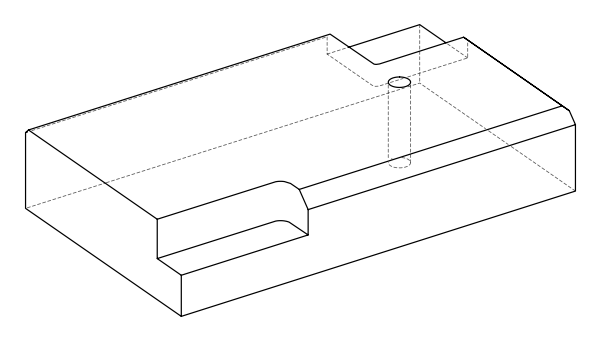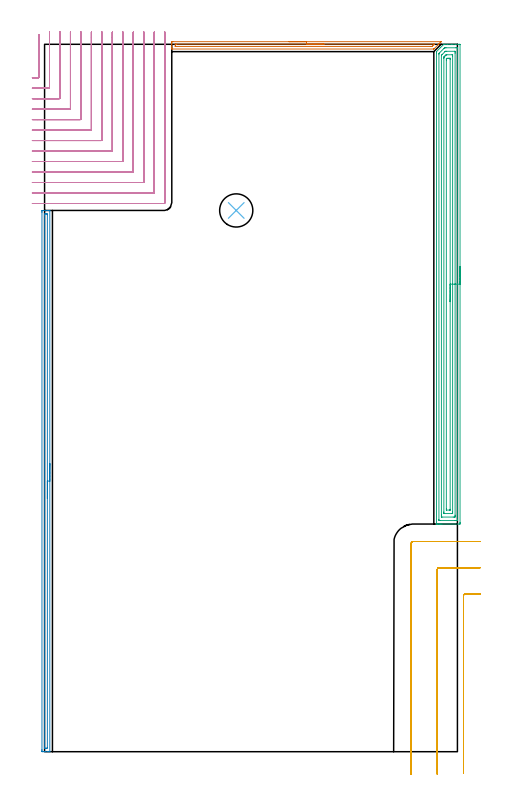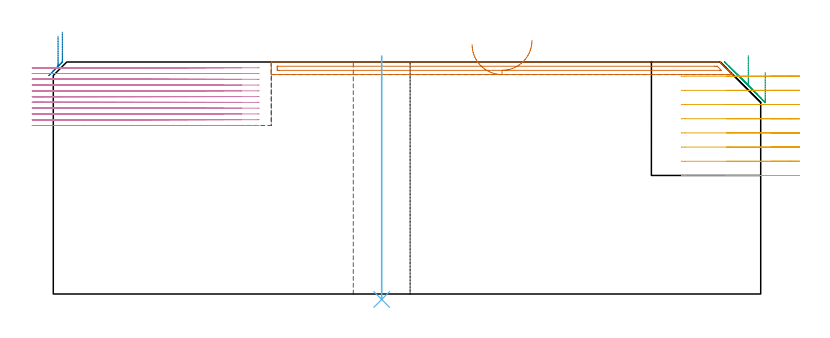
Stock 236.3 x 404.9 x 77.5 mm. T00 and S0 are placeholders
(PLAN: 6 operations, 3 tool changes, 59.3 min)
(1 AREA_MILL | FG_CHAMFER_SURFACE | UGT0205_001 | 2.6 min | 1412 mm3)
(2 AREA_MILL_1 | FG_CHAMFER_SURFACE_1 | UGT0205_001 | 5.13 min | 3167 mm3)
(3 AREA_MILL_2 | FG_CHAMFER_SURFACE_2 | UGT0205_001 | 11.23 min | 25603 mm3)
(4 MILL_CORNER_NOTCH_RECTANGULAR | CORNER_NOTCH_RECTANGULAR | NXT0201_009 | Follow Part, ap 2, ae 75% | 32.46 min | 146645 mm3)
(5 MILL_CORNER_NOTCH_RECTANGULAR_1 | CORNER_NOTCH_RECTANGULAR_1 | UGT0201_094 | Follow Part, ap 5, ae 75% | 7.54 min | 178629 mm3)
(6 INDEXABLE_INSERT_DRILL_THROUGH_HOLE_FROM_SOLID | STEP1HOLE | NXT0302_009 | 0.33 min | 21943 mm3)
(TOOL UGT0205_001 | Chamfer Mill 20 x 3 x 45 deg. | D20 FL50 Z2)
(TOOL NXT0201_009 | ENDMILL 8mm [2P460-0800-NA 1630] | D8 FL26 Z6)
(TOOL UGT0201_094 | End mill 20 mm | D20 FL38 Z4)
(TOOL NXT0302_009 | Index. Insert Drill 19mm [880-D1900L25-05] | D19 PA176 FL95 Z2)
(OP 1 AREA_MILL)
G17 G21 G94 G90
T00 M6
G54
G17 G0 G90 X139.9 Y406.4 S1061 M3
G43 Z87.5 H0
Z83.3
G94 G1 X139.938 Z82.428 F250.
X140.052 Z81.564
X140.241 Z80.712
X140.503 Z79.88
X140.837 Z79.074
X141.24 Z78.3
X141.708 Z77.564
X142.239 Z76.872
X142.829 Z76.229
X143.472 Z75.64
X144.164 Z75.108
X144.9 Z74.64
X145.674 Z74.237
X146.48 Z73.903
X147.312 Z73.641
X148.163 Z73.452
X149.028 Z73.338
X149.9 Z73.3
X226.964 Y406.399 Z73.299
X226.983 Y406.394 Z73.304
X226.964 Y406.368 Z73.33
X226.762 Y406.162 Z73.537
X226.703 Y406.103 Z73.597
X226.214 Y405.611 Z74.084
X226.064 Y405.463 Z74.234
X225.921 Y405.319 Z74.378
X225.776 Y405.174 Z74.521
X225.637 Y405.036 Z74.662
X225.473 Y404.872 Z74.826
X225.339 Y404.737 Z74.959
X225.209 Y404.608 Z75.09
X222.804 Y402.204 Z77.495
X222.798 Y402.202 Z77.497
X222.791 Y402.2 Z77.5
X72.985
X72.81 Y402.202 Z77.489
X72.803 Y402.343 Z77.35
X72.8 Y402.491 Z77.209
Y402.702 Z76.997
Y403.426 Z76.269
Y404.662 Z75.035
Y405.174 Z74.52
Y405.792 Z73.903
X72.804 Y406.049 Z73.647
X72.81 Y406.392 Z73.304
X73.076 Y406.396 Z73.301
X73.432 Y406.4 Z73.3
X149.9
Y404.986 Z74.714
X222.606 Y404.985 Z74.715
X222.79
X222.987 Y404.982 Z74.718
X223.114 Y404.979 Z74.721
X223.055 Y404.915 Z74.785
X222.898 Y404.751 Z74.949
X222.79 Y404.64 Z75.06
X222.176 Y404.026 Z75.674
X221.896 Y403.749 Z75.951
X221.78 Y403.642 Z76.058
X221.747 Y403.621 Z76.079
X221.698 Y403.619 Z76.081
X221.002 Y403.615 Z76.085
X220.809 Y403.614 Z76.086
X75.028 Y403.615 Z76.085
X74.862 Y403.617 Z76.083
X74.822 Y403.619 Z76.081
X74.81 Y403.621 Z76.079
X74.807 Y403.633 Z76.067
X74.803 Y403.668 Z76.032
X74.8 Y403.837 Z75.863
Y404.3 Z75.4
X74.801 Y404.711 Z74.989
X74.804 Y404.849 Z74.851
X74.81 Y404.957 Z74.743
X74.813 Y404.98 Z74.72
X74.828 Y404.981 Z74.719
X74.87 Y404.983 Z74.717
X75.221 Y404.985 Z74.715
X75.414 Y404.986 Z74.714
X149.9
X150.772 Z74.752
X151.636 Z74.866
X152.488 Z75.055
X153.32 Z75.317
X154.126 Z75.651
X154.9 Z76.054
X155.636 Z76.523
X156.328 Z77.054
X156.971 Z77.643
X157.56 Z78.286
X158.091 Z78.979
X158.56 Z79.714
X158.963 Z80.488
X159.297 Z81.294
X159.559 Z82.126
X159.748 Z82.978
X159.862 Z83.843
X159.9 Z84.714
G0 Z87.5
M5
M2
(OP 2 AREA_MILL_1)
G17 G21 G94 G90
T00 M6
G54
G17 G0 G90 X3. Y164.9 S1061 M3
G43 Z87.5 H0
G94 G1 Y164.862 Z86.628 F250.
Y164.748 Z85.764
Y164.559 Z84.912
Y164.297 Z84.08
Y163.963 Z83.274
Y163.56 Z82.5
Y163.091 Z81.764
Y162.56 Z81.072
Y161.971 Z80.429
Y161.328 Z79.84
Y160.636 Z79.308
Y159.9 Z78.84
Y159.126 Z78.437
Y158.32 Z78.103
Y157.488 Z77.841
Y156.636 Z77.652
Y155.772 Z77.538
Y154.9 Z77.5
Y0.184
X2.997 Y0.009 Z77.488
X2.984 Y0.007 Z77.475
X2.602 Y0. Z77.102
X2.362 Z76.862
X1.634 Z76.129
X0.386 Z74.883
X-0.134 Z74.361
X-0.758 Z73.738
X-1.017 Y0.001 Z73.478
X-1.256 Y0.004 Z73.24
X-1.491 Y0.009 Z73.005
X-1.495 Y0.148 Z73.003
X-1.499 Y0.631 Z73.001
X-1.5 Y1.12 Z73.
Y308.763
X-1.499 Y309.169 Z73.001
X-1.495 Y309.651 Z73.003
X-1.491 Y309.791 Z73.005
X-1.017 Y309.8 Z73.478
X1.634 Z76.129
X2.362 Z76.862
X2.602 Z77.102
X2.984 Y309.793 Z77.475
X2.997 Y309.791 Z77.488
X3. Y309.616 Z77.5
Y154.9
X1.586 Z76.086
X1.585 Y2.469 Z76.085
X1.584 Y2.42 Z76.084
X1.573 Y2.01 Z76.073
X1.162 Y2.003 Z75.662
X0.75 Y2.002 Z75.25
X0.278 Y2.003 Z74.778
X0.033 Y2.01 Z74.533
X-0.079 Y2.026 Z74.421
X-0.085 Y2.371 Z74.415
Y2.42
Y307.331
X-0.084 Y307.38 Z74.416
X-0.073 Y307.79 Z74.427
X0.338 Y307.797 Z74.838
X0.75 Y307.798 Z75.25
X1.222 Y307.797 Z75.722
X1.467 Y307.79 Z75.967
X1.579 Y307.774 Z76.079
X1.585 Y307.429 Z76.085
Y307.38
X1.586 Y154.9 Z76.086
Y154.028 Z76.124
Y153.163 Z76.238
Y152.312 Z76.427
Y151.48 Z76.689
Y150.674 Z77.023
Y149.9 Z77.426
Y149.164 Z77.894
Y148.472 Z78.425
Y147.829 Z79.015
Y147.24 Z79.658
Y146.708 Z80.35
Y146.24 Z81.086
Y145.837 Z81.86
Y145.503 Z82.666
Y145.241 Z83.498
Y145.052 Z84.349
Y144.938 Z85.214
Y144.9 Z86.086
G0 Z87.5
M5
M2
(OP 3 AREA_MILL_2)
G17 G21 G94 G90
T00 M6
G54
G17 G0 G90 X237.8 Y277.6 S1061 M3
G43 Z87.5 H0
Z74.
G94 G1 Y277.562 Z73.128 F250.
Y277.448 Z72.263
Y277.259 Z71.412
Y276.997 Z70.58
Y276.663 Z69.774
Y276.26 Z69.
Y275.792 Z68.264
Y275.26 Z67.572
Y274.671 Z66.929
Y274.028 Z66.34
Y273.336 Z65.808
Y272.6 Z65.34
Y271.826 Z64.937
Y271.02 Z64.603
Y270.188 Z64.341
Y269.337 Z64.152
Y268.472 Z64.038
Y267.6 Z64.
Y131.271
X237.799 Y130.918 Z64.001
X237.794 Y130.384 Z64.004
X237.792 Y130.308 Z64.006
X237.263 Y130.3 Z64.534
X227.5 Z74.295
X226.953 Z74.844
X226.612 Z75.184
X226.065 Z75.731
X225.725 Z76.07
X225.044 Z76.756
X224.712 Z77.088
X224.336 Z77.455
X224.303 Y130.309 Z77.488
X224.3 Y130.471 Z77.5
Y399.815
X224.307 Y400.7 Z77.493
X224.309 Y400.709 Z77.491
X226.582 Y402.983 Z75.215
X228.328 Y404.729 Z73.47
X228.387 Y404.788 Z73.41
X228.494 Y404.893 Z73.303
X228.509 Y404.897 Z73.288
X228.778 Y404.9 Z73.018
X229.067 Z72.732
X230.503 Z71.294
X233.148 Z68.648
X235.214 Z66.583
X237.263 Z64.534
X237.539 Y404.897 Z64.258
X237.792 Y404.89 Z64.006
X237.799 Y404.636 Z63.999
X237.8 Y267.6 Z64.
X236.386 Z65.414
Y132.695
X236.375 Y132.31 Z65.425
X235.888 Y132.302 Z65.912
X235.488 Y132.3 Z66.312
X235.002 Z66.798
X226.612 Z75.188
X226.125 Y132.302 Z75.675
X225.725 Y132.31 Z76.075
X225.715 Y132.705 Z76.085
X225.714 Y132.715 Z76.086
Y398.932
X225.725 Y399.663 Z76.075
X225.797 Y399.743 Z76.003
X225.865 Y399.815 Z75.935
X228.546 Y402.495 Z73.254
X228.917 Y402.855 Z72.883
X228.975 Y402.89 Z72.825
X229.074 Y402.895 Z72.726
X229.275 Y402.898 Z72.525
X229.761 Y402.9 Z72.039
X235.488 Z66.312
X235.975 Y402.898 Z65.825
X236.375 Y402.89 Z65.425
X236.386 Y402.495 Z65.414
Y402.485
Y267.6
X234.972 Z66.828
X234.971 Y135.385 Z66.829
X234.97 Y135.012 Z66.83
X234.967 Y134.491 Z66.833
X234.965 Y134.314 Z66.835
X234.786 Y134.304 Z67.014
X234.6 Y134.302 Z67.2
X233.903 Y134.3 Z67.897
X227.5 Y134.301 Z74.3
X227.31 Y134.303 Z74.49
X227.183 Y134.307 Z74.617
X227.141 Y134.31 Z74.659
X227.135 Y134.325 Z74.665
X227.133 Y134.367 Z74.667
X227.13 Y134.491 Z74.67
X227.129 Y134.865 Z74.671
X227.128 Y135.385 Z74.672
X227.129 Y398.402 Z74.671
X227.13 Y398.532 Z74.67
X227.133 Y398.596 Z74.667
X227.135 Y398.624 Z74.665
X227.461 Y398.961 Z74.339
X229.208 Y400.709 Z72.592
X229.242 Y400.742 Z72.558
X229.275 Y400.774 Z72.525
X229.37 Y400.858 Z72.43
X229.408 Y400.89 Z72.392
X229.45 Y400.892 Z72.35
X229.624 Y400.896 Z72.176
X229.973 Y400.9 Z71.827
X230.162 Z71.638
X234.6 Y400.899 Z67.2
X234.79 Y400.897 Z67.01
X234.917 Y400.893 Z66.883
X234.959 Y400.89 Z66.841
X234.965 Y400.875 Z66.835
X234.967 Y400.833 Z66.833
X234.97 Y400.709 Z66.83
X234.971 Y400.335 Z66.829
X234.972 Y399.815 Z66.828
Y267.6
X233.557 Z68.243
Y137.171
X233.554 Y136.438 Z68.246
X233.551 Y136.331 Z68.249
X233.549 Y136.31 Z68.251
X233.528 Y136.307 Z68.272
X233.474 Y136.304 Z68.326
X233.258 Y136.301 Z68.542
X228.835 Z72.965
X228.626 Y136.303 Z73.174
X228.574 Y136.307 Z73.226
X228.553 Y136.31 Z73.247
X228.55 Y136.323 Z73.25
X228.548 Y136.394 Z73.252
X228.543 Y137.015 Z73.257
Y137.171
Y396.979
X228.544 Y397.135 Z73.256
X228.549 Y397.503 Z73.251
X228.551 Y397.59 Z73.249
X228.599 Y397.643 Z73.201
X228.683 Y397.731 Z73.117
X228.977 Y398.029 Z72.823
X229.127 Y398.178 Z72.673
X229.275 Y398.326 Z72.525
X229.573 Y398.621 Z72.227
X229.772 Y398.815 Z72.028
X229.843 Y398.882 Z71.957
X229.946 Y398.89 Z71.854
X230.162 Y398.899 Z71.638
X230.185 Y398.9 Z71.615
X233.265 Y398.899 Z68.535
X233.474 Y398.897 Z68.326
X233.526 Y398.893 Z68.274
X233.547 Y398.89 Z68.253
X233.551 Y398.877 Z68.249
X233.553 Y398.806 Z68.247
X233.557 Y398.185 Z68.243
Y398.029
Y267.6
X232.143 Z69.657
Y138.752
X232.141 Y138.544 Z69.659
X232.138 Y138.407 Z69.662
X232.135 Y138.31 Z69.665
X232.101 Y138.308 Z69.699
X231.938 Y138.303 Z69.862
X231.703 Y138.301 Z70.097
X230.069 Z71.731
X230.012 Y138.303 Z71.788
X229.98 Y138.306 Z71.82
X229.968 Y138.309 Z71.832
X229.964 Y138.339 Z71.836
X229.959 Y138.751 Z71.841
X229.957 Y138.958 Z71.843
Y395.555
X229.958 Y396.242 Z71.842
X229.96 Y396.446 Z71.84
X229.964 Y396.516 Z71.836
X229.969 Y396.559 Z71.831
X229.993 Y396.585 Z71.807
X230.162 Y396.757 Z71.638
X230.288 Y396.878 Z71.512
X230.405 Y396.891 Z71.395
X231.05 Y396.898 Z70.75
X231.284 Y396.9 Z70.516
X231.938 Z69.862
X232.031 Y396.899 Z69.769
X232.088 Y396.897 Z69.712
X232.12 Y396.894 Z69.68
X232.132 Y396.891 Z69.668
X232.136 Y396.861 Z69.664
X232.141 Y396.449 Z69.659
X232.143 Y396.242 Z69.657
Y267.6
Y266.728 Z69.695
Y265.864 Z69.809
Y265.012 Z69.998
Y264.18 Z70.26
Y263.374 Z70.594
Y262.6 Z70.997
Y261.864 Z71.465
Y261.172 Z71.996
Y260.529 Z72.586
Y259.94 Z73.229
Y259.409 Z73.921
Y258.94 Z74.657
Y258.537 Z75.431
Y258.203 Z76.237
Y257.941 Z77.069
Y257.752 Z77.92
Y257.638 Z78.785
Y257.6 Z79.657
G0 Z87.5
M5
M2
(OP 4 MILL_CORNER_NOTCH_RECTANGULAR)
G17 G21 G94 G90
T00 M6
G54
G17 G0 G90 X-7. Y385.8 S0 M3
G43 Z87.5 H1
Z75.573
G94 G1 X-4. F250.
X-3.595 F500.
G3 X-3.2 Y386.195 R0.4
G1 Y407.3
Y410.3 F250.
G0 Z87.5
X-7. Y379.8
Z75.573
G1 X-4.
X2.405 F500.
G3 X2.8 Y380.195 R0.4
G1 Y408.9
Y411.9 F250.
G0 Z87.5
X-7. Y373.8
Z75.573
G1 X-4.
X8.405 F500.
G3 X8.8 Y374.195 R0.4
G1 Y408.9
Y411.9 F250.
G0 Z87.5
X-7. Y367.8
Z75.573
G1 X-4.
X14.404 F500.
G3 X14.8 Y368.196 R0.4
G1 Y408.9
Y411.9 F250.
G0 Z87.5
X-7. Y361.8
Z75.573
G1 X-4.
X20.404 F500.
G3 X20.8 Y362.196 R0.4
G1 Y408.9
Y411.9 F250.
G0 Z87.5
X-7. Y355.8
Z75.573
G1 X-4.
X26.404 F500.
G3 X26.8 Y356.196 R0.4
G1 Y408.9
Y411.9 F250.
G0 Z87.5
X-7. Y349.8
Z75.573
G1 X-4.
X32.404 F500.
G3 X32.8 Y350.196 R0.4
G1 Y408.9
Y411.9 F250.
G0 Z87.5
X-7. Y343.8
Z75.573
G1 X-4.
X38.404 F500.
G3 X38.8 Y344.196 R0.4
G1 Y408.9
Y411.9 F250.
G0 Z87.5
X-7. Y337.8
Z75.573
G1 X-4.
X44.403 F500.
G3 X44.8 Y338.197 R0.4
G1 Y408.9
Y411.9 F250.
G0 Z87.5
X-7. Y331.8
Z75.573
G1 X-4.
X50.403 F500.
G3 X50.8 Y332.197 R0.4
G1 Y408.9
Y411.9 F250.
G0 Z87.5
X-7. Y325.8
Z75.573
G1 X-4.
X56.403 F500.
G3 X56.8 Y326.197 R0.4
G1 Y408.9
Y411.9 F250.
G0 Z87.5
X-7. Y319.8
Z75.573
G1 X-4.
X62.403 F500.
G3 X62.8 Y320.197 R0.4
G1 Y408.9
Y411.9 F250.
G0 Z87.5
X-7. Y313.8
Z75.573
G1 X-4.
X68.403 F500.
G3 X68.8 Y314.197 R0.4
G1 Y408.9
Y411.9 F250.
G0 Z87.5
X-7. Y385.8
Z73.645
G1 X-4.
X-3.595 F500.
G3 X-3.2 Y386.195 R0.4
G1 Y407.3
Y410.3 F250.
G0 Z87.5
X-7. Y379.8
Z73.645
G1 X-4.
X2.405 F500.
G3 X2.8 Y380.195 R0.4
G1 Y408.9
Y411.9 F250.
G0 Z87.5
X-7. Y373.8
Z73.645
G1 X-4.
X8.405 F500.
G3 X8.8 Y374.195 R0.4
G1 Y408.9
Y411.9 F250.
G0 Z87.5
X-7. Y367.8
Z73.645
G1 X-4.
X14.404 F500.
G3 X14.8 Y368.196 R0.4
G1 Y408.9
Y411.9 F250.
G0 Z87.5
X-7. Y361.8
Z73.645
G1 X-4.
X20.404 F500.
G3 X20.8 Y362.196 R0.4
G1 Y408.9
Y411.9 F250.
G0 Z87.5
X-7. Y355.8
Z73.645
G1 X-4.
X26.404 F500.
G3 X26.8 Y356.196 R0.4
G1 Y408.9
Y411.9 F250.
G0 Z87.5
X-7. Y349.8
Z73.645
G1 X-4.
X32.404 F500.
G3 X32.8 Y350.196 R0.4
G1 Y408.9
Y411.9 F250.
G0 Z87.5
X-7. Y343.8
Z73.645
G1 X-4.
X38.404 F500.
G3 X38.8 Y344.196 R0.4
G1 Y408.9
Y411.9 F250.
G0 Z87.5
X-7. Y337.8
Z73.645
G1 X-4.
X44.403 F500.
G3 X44.8 Y338.197 R0.4
G1 Y408.9
Y411.9 F250.
G0 Z87.5
X-7. Y331.8
Z73.645
G1 X-4.
X50.403 F500.
G3 X50.8 Y332.197 R0.4
G1 Y408.9
Y411.9 F250.
G0 Z87.5
X-7. Y325.8
Z73.645
G1 X-4.
X56.403 F500.
G3 X56.8 Y326.197 R0.4
G1 Y408.9
Y411.9 F250.
G0 Z87.5
X-7. Y319.8
Z73.645
G1 X-4.
X62.403 F500.
G3 X62.8 Y320.197 R0.4
G1 Y408.9
Y411.9 F250.
G0 Z87.5
X-7. Y313.8
Z73.645
G1 X-4.
X68.403 F500.
G3 X68.8 Y314.197 R0.4
G1 Y408.9
Y411.9 F250.
G0 Z87.5
X-7. Y385.8
Z71.718
G1 X-4.
X-3.595 F500.
G3 X-3.2 Y386.195 R0.4
G1 Y407.3
Y410.3 F250.
G0 Z87.5
X-7. Y379.8
Z71.718
G1 X-4.
X2.405 F500.
G3 X2.8 Y380.195 R0.4
G1 Y408.9
Y411.9 F250.
G0 Z87.5
X-7. Y373.8
Z71.718
G1 X-4.
X8.405 F500.
G3 X8.8 Y374.195 R0.4
G1 Y408.9
Y411.9 F250.
G0 Z87.5
X-7. Y367.8
Z71.718
G1 X-4.
X14.404 F500.
G3 X14.8 Y368.196 R0.4
G1 Y408.9
Y411.9 F250.
G0 Z87.5
X-7. Y361.8
Z71.718
G1 X-4.
X20.404 F500.
G3 X20.8 Y362.196 R0.4
G1 Y408.9
Y411.9 F250.
G0 Z87.5
X-7. Y355.8
Z71.718
G1 X-4.
X26.404 F500.
G3 X26.8 Y356.196 R0.4
G1 Y408.9
Y411.9 F250.
G0 Z87.5
X-7. Y349.8
Z71.718
G1 X-4.
X32.404 F500.
G3 X32.8 Y350.196 R0.4
G1 Y408.9
Y411.9 F250.
G0 Z87.5
X-7. Y343.8
Z71.718
G1 X-4.
X38.404 F500.
G3 X38.8 Y344.196 R0.4
G1 Y408.9
Y411.9 F250.
G0 Z87.5
X-7. Y337.8
Z71.718
G1 X-4.
X44.403 F500.
G3 X44.8 Y338.197 R0.4
G1 Y408.9
Y411.9 F250.
G0 Z87.5
X-7. Y331.8
Z71.718
G1 X-4.
X50.403 F500.
G3 X50.8 Y332.197 R0.4
G1 Y408.9
Y411.9 F250.
G0 Z87.5
X-7. Y325.8
Z71.718
G1 X-4.
X56.403 F500.
G3 X56.8 Y326.197 R0.4
G1 Y408.9
Y411.9 F250.
G0 Z87.5
X-7. Y319.8
Z71.718
G1 X-4.
X62.403 F500.
G3 X62.8 Y320.197 R0.4
G1 Y408.9
Y411.9 F250.
G0 Z87.5
X-7. Y313.8
Z71.718
G1 X-4.
X68.403 F500.
G3 X68.8 Y314.197 R0.4
G1 Y408.9
Y411.9 F250.
G0 Z87.5
X-7. Y385.8
Z69.791
G1 X-4.
X-3.595 F500.
G3 X-3.2 Y386.195 R0.4
G1 Y407.3
Y410.3 F250.
G0 Z87.5
X-7. Y379.8
Z69.791
G1 X-4.
X2.405 F500.
G3 X2.8 Y380.195 R0.4
G1 Y408.9
Y411.9 F250.
G0 Z87.5
X-7. Y373.8
Z69.791
G1 X-4.
X8.405 F500.
G3 X8.8 Y374.195 R0.4
G1 Y408.9
Y411.9 F250.
G0 Z87.5
X-7. Y367.8
Z69.791
G1 X-4.
X14.404 F500.
G3 X14.8 Y368.196 R0.4
G1 Y408.9
Y411.9 F250.
G0 Z87.5
X-7. Y361.8
Z69.791
G1 X-4.
X20.404 F500.
G3 X20.8 Y362.196 R0.4
G1 Y408.9
Y411.9 F250.
G0 Z87.5
X-7. Y355.8
Z69.791
G1 X-4.
X26.404 F500.
G3 X26.8 Y356.196 R0.4
G1 Y408.9
Y411.9 F250.
G0 Z87.5
X-7. Y349.8
Z69.791
G1 X-4.
X32.404 F500.
G3 X32.8 Y350.196 R0.4
G1 Y408.9
Y411.9 F250.
G0 Z87.5
X-7. Y343.8
Z69.791
G1 X-4.
X38.404 F500.
G3 X38.8 Y344.196 R0.4
G1 Y408.9
Y411.9 F250.
G0 Z87.5
X-7. Y337.8
Z69.791
G1 X-4.
X44.403 F500.
G3 X44.8 Y338.197 R0.4
G1 Y408.9
Y411.9 F250.
G0 Z87.5
X-7. Y331.8
Z69.791
G1 X-4.
X50.403 F500.
G3 X50.8 Y332.197 R0.4
G1 Y408.9
Y411.9 F250.
G0 Z87.5
X-7. Y325.8
Z69.791
G1 X-4.
X56.403 F500.
G3 X56.8 Y326.197 R0.4
G1 Y408.9
Y411.9 F250.
G0 Z87.5
X-7. Y319.8
Z69.791
G1 X-4.
X62.403 F500.
G3 X62.8 Y320.197 R0.4
G1 Y408.9
Y411.9 F250.
G0 Z87.5
X-7. Y313.8
Z69.791
G1 X-4.
X68.403 F500.
G3 X68.8 Y314.197 R0.4
G1 Y408.9
Y411.9 F250.
G0 Z87.5
X-7. Y385.8
Z67.864
G1 X-4.
X-3.595 F500.
G3 X-3.2 Y386.195 R0.4
G1 Y407.3
Y410.3 F250.
G0 Z87.5
X-7. Y379.8
Z67.864
G1 X-4.
X2.405 F500.
G3 X2.8 Y380.195 R0.4
G1 Y408.9
Y411.9 F250.
G0 Z87.5
X-7. Y373.8
Z67.864
G1 X-4.
X8.405 F500.
G3 X8.8 Y374.195 R0.4
G1 Y408.9
Y411.9 F250.
G0 Z87.5
X-7. Y367.8
Z67.864
G1 X-4.
X14.404 F500.
G3 X14.8 Y368.196 R0.4
G1 Y408.9
Y411.9 F250.
G0 Z87.5
X-7. Y361.8
Z67.864
G1 X-4.
X20.404 F500.
G3 X20.8 Y362.196 R0.4
G1 Y408.9
Y411.9 F250.
G0 Z87.5
X-7. Y355.8
Z67.864
G1 X-4.
X26.404 F500.
G3 X26.8 Y356.196 R0.4
G1 Y408.9
Y411.9 F250.
G0 Z87.5
X-7. Y349.8
Z67.864
G1 X-4.
X32.404 F500.
G3 X32.8 Y350.196 R0.4
G1 Y408.9
Y411.9 F250.
G0 Z87.5
X-7. Y343.8
Z67.864
G1 X-4.
X38.404 F500.
G3 X38.8 Y344.196 R0.4
G1 Y408.9
Y411.9 F250.
G0 Z87.5
X-7. Y337.8
Z67.864
G1 X-4.
X44.403 F500.
G3 X44.8 Y338.197 R0.4
G1 Y408.9
Y411.9 F250.
G0 Z87.5
X-7. Y331.8
Z67.864
G1 X-4.
X50.403 F500.
G3 X50.8 Y332.197 R0.4
G1 Y408.9
Y411.9 F250.
G0 Z87.5
X-7. Y325.8
Z67.864
G1 X-4.
X56.403 F500.
G3 X56.8 Y326.197 R0.4
G1 Y408.9
Y411.9 F250.
G0 Z87.5
X-7. Y319.8
Z67.864
G1 X-4.
X62.403 F500.
G3 X62.8 Y320.197 R0.4
G1 Y408.9
Y411.9 F250.
G0 Z87.5
X-7. Y313.8
Z67.864
G1 X-4.
X68.403 F500.
G3 X68.8 Y314.197 R0.4
G1 Y408.9
Y411.9 F250.
G0 Z87.5
X-7. Y385.8
Z65.936
G1 X-4.
X-3.595 F500.
G3 X-3.2 Y386.195 R0.4
G1 Y407.3
Y410.3 F250.
G0 Z87.5
X-7. Y379.8
Z65.936
G1 X-4.
X2.405 F500.
G3 X2.8 Y380.195 R0.4
G1 Y408.9
Y411.9 F250.
G0 Z87.5
X-7. Y373.8
Z65.936
G1 X-4.
X8.405 F500.
G3 X8.8 Y374.195 R0.4
G1 Y408.9
Y411.9 F250.
G0 Z87.5
X-7. Y367.8
Z65.936
G1 X-4.
X14.404 F500.
G3 X14.8 Y368.196 R0.4
G1 Y408.9
Y411.9 F250.
G0 Z87.5
X-7. Y361.8
Z65.936
G1 X-4.
X20.404 F500.
G3 X20.8 Y362.196 R0.4
G1 Y408.9
Y411.9 F250.
G0 Z87.5
X-7. Y355.8
Z65.936
G1 X-4.
X26.404 F500.
G3 X26.8 Y356.196 R0.4
G1 Y408.9
Y411.9 F250.
G0 Z87.5
X-7. Y349.8
Z65.936
G1 X-4.
X32.404 F500.
G3 X32.8 Y350.196 R0.4
G1 Y408.9
Y411.9 F250.
G0 Z87.5
X-7. Y343.8
Z65.936
G1 X-4.
X38.404 F500.
G3 X38.8 Y344.196 R0.4
G1 Y408.9
Y411.9 F250.
G0 Z87.5
X-7. Y337.8
Z65.936
G1 X-4.
X44.403 F500.
G3 X44.8 Y338.197 R0.4
G1 Y408.9
Y411.9 F250.
G0 Z87.5
X-7. Y331.8
Z65.936
G1 X-4.
X50.403 F500.
G3 X50.8 Y332.197 R0.4
G1 Y408.9
Y411.9 F250.
G0 Z87.5
X-7. Y325.8
Z65.936
G1 X-4.
X56.403 F500.
G3 X56.8 Y326.197 R0.4
G1 Y408.9
Y411.9 F250.
G0 Z87.5
X-7. Y319.8
Z65.936
G1 X-4.
X62.403 F500.
G3 X62.8 Y320.197 R0.4
G1 Y408.9
Y411.9 F250.
G0 Z87.5
X-7. Y313.8
Z65.936
G1 X-4.
X68.403 F500.
G3 X68.8 Y314.197 R0.4
G1 Y408.9
Y411.9 F250.
G0 Z87.5
X-7. Y385.8
Z64.009
G1 X-4.
X-3.595 F500.
G3 X-3.2 Y386.195 R0.4
G1 Y407.3
Y410.3 F250.
G0 Z87.5
X-7. Y379.8
Z64.009
G1 X-4.
X2.405 F500.
G3 X2.8 Y380.195 R0.4
G1 Y408.9
Y411.9 F250.
G0 Z87.5
X-7. Y373.8
Z64.009
G1 X-4.
X8.405 F500.
G3 X8.8 Y374.195 R0.4
G1 Y408.9
Y411.9 F250.
G0 Z87.5
X-7. Y367.8
Z64.009
G1 X-4.
X14.404 F500.
G3 X14.8 Y368.196 R0.4
G1 Y408.9
Y411.9 F250.
G0 Z87.5
X-7. Y361.8
Z64.009
G1 X-4.
X20.404 F500.
G3 X20.8 Y362.196 R0.4
G1 Y408.9
Y411.9 F250.
G0 Z87.5
X-7. Y355.8
Z64.009
G1 X-4.
X26.404 F500.
G3 X26.8 Y356.196 R0.4
G1 Y408.9
Y411.9 F250.
G0 Z87.5
X-7. Y349.8
Z64.009
G1 X-4.
X32.404 F500.
G3 X32.8 Y350.196 R0.4
G1 Y408.9
Y411.9 F250.
G0 Z87.5
X-7. Y343.8
Z64.009
G1 X-4.
X38.404 F500.
G3 X38.8 Y344.196 R0.4
G1 Y408.9
Y411.9 F250.
G0 Z87.5
X-7. Y337.8
Z64.009
G1 X-4.
X44.403 F500.
G3 X44.8 Y338.197 R0.4
G1 Y408.9
Y411.9 F250.
G0 Z87.5
X-7. Y331.8
Z64.009
G1 X-4.
X50.403 F500.
G3 X50.8 Y332.197 R0.4
G1 Y408.9
Y411.9 F250.
G0 Z87.5
X-7. Y325.8
Z64.009
G1 X-4.
X56.403 F500.
G3 X56.8 Y326.197 R0.4
G1 Y408.9
Y411.9 F250.
G0 Z87.5
X-7. Y319.8
Z64.009
G1 X-4.
X62.403 F500.
G3 X62.8 Y320.197 R0.4
G1 Y408.9
Y411.9 F250.
G0 Z87.5
X-7. Y313.8
Z64.009
G1 X-4.
X68.403 F500.
G3 X68.8 Y314.197 R0.4
G1 Y408.9
Y411.9 F250.
G0 Z87.5
X-7. Y385.8
Z62.082
G1 X-4.
X-3.595 F500.
G3 X-3.2 Y386.195 R0.4
G1 Y407.3
Y410.3 F250.
G0 Z87.5
X-7. Y379.8
Z62.082
G1 X-4.
X2.405 F500.
G3 X2.8 Y380.195 R0.4
G1 Y408.9
Y411.9 F250.
G0 Z87.5
X-7. Y373.8
Z62.082
G1 X-4.
X8.405 F500.
G3 X8.8 Y374.195 R0.4
G1 Y408.9
Y411.9 F250.
G0 Z87.5
X-7. Y367.8
Z62.082
G1 X-4.
X14.404 F500.
G3 X14.8 Y368.196 R0.4
G1 Y408.9
Y411.9 F250.
G0 Z87.5
X-7. Y361.8
Z62.082
G1 X-4.
X20.404 F500.
G3 X20.8 Y362.196 R0.4
G1 Y408.9
Y411.9 F250.
G0 Z87.5
X-7. Y355.8
Z62.082
G1 X-4.
X26.404 F500.
G3 X26.8 Y356.196 R0.4
G1 Y408.9
Y411.9 F250.
G0 Z87.5
X-7. Y349.8
Z62.082
G1 X-4.
X32.404 F500.
G3 X32.8 Y350.196 R0.4
G1 Y408.9
Y411.9 F250.
G0 Z87.5
X-7. Y343.8
Z62.082
G1 X-4.
X38.404 F500.
G3 X38.8 Y344.196 R0.4
G1 Y408.9
Y411.9 F250.
G0 Z87.5
X-7. Y337.8
Z62.082
G1 X-4.
X44.403 F500.
G3 X44.8 Y338.197 R0.4
G1 Y408.9
Y411.9 F250.
G0 Z87.5
X-7. Y331.8
Z62.082
G1 X-4.
X50.403 F500.
G3 X50.8 Y332.197 R0.4
G1 Y408.9
Y411.9 F250.
G0 Z87.5
X-7. Y325.8
Z62.082
G1 X-4.
X56.403 F500.
G3 X56.8 Y326.197 R0.4
G1 Y408.9
Y411.9 F250.
G0 Z87.5
X-7. Y319.8
Z62.082
G1 X-4.
X62.403 F500.
G3 X62.8 Y320.197 R0.4
G1 Y408.9
Y411.9 F250.
G0 Z87.5
X-7. Y313.8
Z62.082
G1 X-4.
X68.403 F500.
G3 X68.8 Y314.197 R0.4
G1 Y408.9
Y411.9 F250.
G0 Z87.5
X-7. Y385.8
Z60.155
G1 X-4.
X-3.595 F500.
G3 X-3.2 Y386.195 R0.4
G1 Y407.3
Y410.3 F250.
G0 Z87.5
X-7. Y379.8
Z60.155
G1 X-4.
X2.405 F500.
G3 X2.8 Y380.195 R0.4
G1 Y408.9
Y411.9 F250.
G0 Z87.5
X-7. Y373.8
Z60.155
G1 X-4.
X8.405 F500.
G3 X8.8 Y374.195 R0.4
G1 Y408.9
Y411.9 F250.
G0 Z87.5
X-7. Y367.8
Z60.155
G1 X-4.
X14.404 F500.
G3 X14.8 Y368.196 R0.4
G1 Y408.9
Y411.9 F250.
G0 Z87.5
X-7. Y361.8
Z60.155
G1 X-4.
X20.404 F500.
G3 X20.8 Y362.196 R0.4
G1 Y408.9
Y411.9 F250.
G0 Z87.5
X-7. Y355.8
Z60.155
G1 X-4.
X26.404 F500.
G3 X26.8 Y356.196 R0.4
G1 Y408.9
Y411.9 F250.
G0 Z87.5
X-7. Y349.8
Z60.155
G1 X-4.
X32.404 F500.
G3 X32.8 Y350.196 R0.4
G1 Y408.9
Y411.9 F250.
G0 Z87.5
X-7. Y343.8
Z60.155
G1 X-4.
X38.404 F500.
G3 X38.8 Y344.196 R0.4
G1 Y408.9
Y411.9 F250.
G0 Z87.5
X-7. Y337.8
Z60.155
G1 X-4.
X44.403 F500.
G3 X44.8 Y338.197 R0.4
G1 Y408.9
Y411.9 F250.
G0 Z87.5
X-7. Y331.8
Z60.155
G1 X-4.
X50.403 F500.
G3 X50.8 Y332.197 R0.4
G1 Y408.9
Y411.9 F250.
G0 Z87.5
X-7. Y325.8
Z60.155
G1 X-4.
X56.403 F500.
G3 X56.8 Y326.197 R0.4
G1 Y408.9
Y411.9 F250.
G0 Z87.5
X-7. Y319.8
Z60.155
G1 X-4.
X62.403 F500.
G3 X62.8 Y320.197 R0.4
G1 Y408.9
Y411.9 F250.
G0 Z87.5
X-7. Y313.8
Z60.155
G1 X-4.
X68.403 F500.
G3 X68.8 Y314.197 R0.4
G1 Y408.9
Y411.9 F250.
G0 Z87.5
X-7. Y385.8
Z58.227
G1 X-4.
X-3.595 F500.
G3 X-3.2 Y386.195 R0.4
G1 Y407.3
Y410.3 F250.
G0 Z87.5
X-7. Y379.8
Z58.227
G1 X-4.
X2.405 F500.
G3 X2.8 Y380.195 R0.4
G1 Y408.9
Y411.9 F250.
G0 Z87.5
X-7. Y373.8
Z58.227
G1 X-4.
X8.405 F500.
G3 X8.8 Y374.195 R0.4
G1 Y408.9
Y411.9 F250.
G0 Z87.5
X-7. Y367.8
Z58.227
G1 X-4.
X14.404 F500.
G3 X14.8 Y368.196 R0.4
G1 Y408.9
Y411.9 F250.
G0 Z87.5
X-7. Y361.8
Z58.227
G1 X-4.
X20.404 F500.
G3 X20.8 Y362.196 R0.4
G1 Y408.9
Y411.9 F250.
G0 Z87.5
X-7. Y355.8
Z58.227
G1 X-4.
X26.404 F500.
G3 X26.8 Y356.196 R0.4
G1 Y408.9
Y411.9 F250.
G0 Z87.5
X-7. Y349.8
Z58.227
G1 X-4.
X32.404 F500.
G3 X32.8 Y350.196 R0.4
G1 Y408.9
Y411.9 F250.
G0 Z87.5
X-7. Y343.8
Z58.227
G1 X-4.
X38.404 F500.
G3 X38.8 Y344.196 R0.4
G1 Y408.9
Y411.9 F250.
G0 Z87.5
X-7. Y337.8
Z58.227
G1 X-4.
X44.403 F500.
G3 X44.8 Y338.197 R0.4
G1 Y408.9
Y411.9 F250.
G0 Z87.5
X-7. Y331.8
Z58.227
G1 X-4.
X50.403 F500.
G3 X50.8 Y332.197 R0.4
G1 Y408.9
Y411.9 F250.
G0 Z87.5
X-7. Y325.8
Z58.227
G1 X-4.
X56.403 F500.
G3 X56.8 Y326.197 R0.4
G1 Y408.9
Y411.9 F250.
G0 Z87.5
X-7. Y319.8
Z58.227
G1 X-4.
X62.403 F500.
G3 X62.8 Y320.197 R0.4
G1 Y408.9
Y411.9 F250.
G0 Z87.5
X-7. Y313.8
Z58.227
G1 X-4.
X68.403 F500.
G3 X68.8 Y314.197 R0.4
G1 Y408.9
Y411.9 F250.
G0 Z87.5
X-7. Y385.8
Z56.3
G1 X-4.
X-3.595 F500.
G3 X-3.2 Y386.195 R0.4
G1 Y407.3
Y410.3 F250.
G0 Z87.5
X-7. Y379.8
Z56.3
G1 X-4.
X2.405 F500.
G3 X2.8 Y380.195 R0.4
G1 Y408.9
Y411.9 F250.
G0 Z87.5
X-7. Y373.8
Z56.3
G1 X-4.
X8.405 F500.
G3 X8.8 Y374.195 R0.4
G1 Y408.9
Y411.9 F250.
G0 Z87.5
X-7. Y367.8
Z56.3
G1 X-4.
X14.404 F500.
G3 X14.8 Y368.196 R0.4
G1 Y408.9
Y411.9 F250.
G0 Z87.5
X-7. Y361.8
Z56.3
G1 X-4.
X20.404 F500.
G3 X20.8 Y362.196 R0.4
G1 Y408.9
Y411.9 F250.
G0 Z87.5
X-7. Y355.8
Z56.3
G1 X-4.
X26.404 F500.
G3 X26.8 Y356.196 R0.4
G1 Y408.9
Y411.9 F250.
G0 Z87.5
X-7. Y349.8
Z56.3
G1 X-4.
X32.404 F500.
G3 X32.8 Y350.196 R0.4
G1 Y408.9
Y411.9 F250.
G0 Z87.5
X-7. Y343.8
Z56.3
G1 X-4.
X38.404 F500.
G3 X38.8 Y344.196 R0.4
G1 Y408.9
Y411.9 F250.
G0 Z87.5
X-7. Y337.8
Z56.3
G1 X-4.
X44.403 F500.
G3 X44.8 Y338.197 R0.4
G1 Y408.9
Y411.9 F250.
G0 Z87.5
X-7. Y331.8
Z56.3
G1 X-4.
X50.403 F500.
G3 X50.8 Y332.197 R0.4
G1 Y408.9
Y411.9 F250.
G0 Z87.5
X-7. Y325.8
Z56.3
G1 X-4.
X56.403 F500.
G3 X56.8 Y326.197 R0.4
G1 Y408.9
Y411.9 F250.
G0 Z87.5
X-7. Y319.8
Z56.3
G1 X-4.
X62.403 F500.
G3 X62.8 Y320.197 R0.4
G1 Y408.9
Y411.9 F250.
G0 Z87.5
X-7. Y313.8
Z56.3
G1 X-4.
X68.403 F500.
G3 X68.8 Y314.197 R0.4
G1 Y408.9
Y411.9 F250.
G0 Z87.5
M5
M2
(OP 5 MILL_CORNER_NOTCH_RECTANGULAR_1)
G17 G21 G94 G90
T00 M6
G54
G17 G0 G90 X249.3 Y90.3 S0 M3
G43 Z87.5 H0
Z72.762
G94 G1 X246.3 F250.
X240.795 F500.
G3 X239.8 Y89.305 R1.
G1 Y-9.367
Y-12.367 F250.
G0 Z87.5
X249.3 Y105.3
Z72.762
G1 X246.3
X225.795 F500.
G3 X224.8 Y104.305 R1.
G1 Y-10.
Y-13. F250.
G0 Z87.5
X249.3 Y120.3
Z72.762
G1 X246.3
X211. F500.
G3 X209.8 Y119.1 R1.2
G1 Y-10.
Y-13. F250.
G0 Z87.5
X249.3 Y90.3
Z68.025
G1 X246.3
X240.795 F500.
G3 X239.8 Y89.305 R1.
G1 Y-9.367
Y-12.367 F250.
G0 Z87.5
X249.3 Y105.3
Z68.025
G1 X246.3
X225.795 F500.
G3 X224.8 Y104.305 R1.
G1 Y-10.
Y-13. F250.
G0 Z87.5
X249.3 Y120.3
Z68.025
G1 X246.3
X211. F500.
G3 X209.8 Y119.1 R1.2
G1 Y-10.
Y-13. F250.
G0 Z87.5
X249.3 Y90.3
Z63.287
G1 X246.3
X240.795 F500.
G3 X239.8 Y89.305 R1.
G1 Y-9.367
Y-12.367 F250.
G0 Z87.5
X249.3 Y105.3
Z63.287
G1 X246.3
X225.795 F500.
G3 X224.8 Y104.305 R1.
G1 Y-10.
Y-13. F250.
G0 Z87.5
X249.3 Y120.3
Z63.287
G1 X246.3
X211. F500.
G3 X209.8 Y119.1 R1.2
G1 Y-10.
Y-13. F250.
G0 Z87.5
X249.3 Y90.3
Z58.55
G1 X246.3
X240.795 F500.
G3 X239.8 Y89.305 R1.
G1 Y-9.367
Y-12.367 F250.
G0 Z87.5
X249.3 Y105.3
Z58.55
G1 X246.3
X225.795 F500.
G3 X224.8 Y104.305 R1.
G1 Y-10.
Y-13. F250.
G0 Z87.5
X249.3 Y120.3
Z58.55
G1 X246.3
X211. F500.
G3 X209.8 Y119.1 R1.2
G1 Y-10.
Y-13. F250.
G0 Z87.5
X249.3 Y90.3
Z53.812
G1 X246.3
X240.795 F500.
G3 X239.8 Y89.305 R1.
G1 Y-9.367
Y-12.367 F250.
G0 Z87.5
X249.3 Y105.3
Z53.812
G1 X246.3
X225.795 F500.
G3 X224.8 Y104.305 R1.
G1 Y-10.
Y-13. F250.
G0 Z87.5
X249.3 Y120.3
Z53.812
G1 X246.3
X211. F500.
G3 X209.8 Y119.1 R1.2
G1 Y-10.
Y-13. F250.
G0 Z87.5
X249.3 Y90.3
Z49.075
G1 X246.3
X240.795 F500.
G3 X239.8 Y89.305 R1.
G1 Y-9.367
Y-12.367 F250.
G0 Z87.5
X249.3 Y105.3
Z49.075
G1 X246.3
X225.795 F500.
G3 X224.8 Y104.305 R1.
G1 Y-10.
Y-13. F250.
G0 Z87.5
X249.3 Y120.3
Z49.075
G1 X246.3
X211. F500.
G3 X209.8 Y119.1 R1.2
G1 Y-10.
Y-13. F250.
G0 Z87.5
X249.3 Y90.3
Z44.337
G1 X246.3
X240.795 F500.
G3 X239.8 Y89.305 R1.
G1 Y-9.367
Y-12.367 F250.
G0 Z87.5
X249.3 Y105.3
Z44.337
G1 X246.3
X225.795 F500.
G3 X224.8 Y104.305 R1.
G1 Y-10.
Y-13. F250.
G0 Z87.5
X249.3 Y120.3
Z44.337
G1 X246.3
X211. F500.
G3 X209.8 Y119.1 R1.2
G1 Y-10.
Y-13. F250.
G0 Z87.5
X249.3 Y90.3
Z39.6
G1 X246.3
X240.795 F500.
G3 X239.8 Y89.305 R1.
G1 Y-9.367
Y-12.367 F250.
G0 Z87.5
X249.3 Y105.3
Z39.6
G1 X246.3
X225.795 F500.
G3 X224.8 Y104.305 R1.
G1 Y-10.
Y-13. F250.
G0 Z87.5
X249.3 Y120.3
Z39.6
G1 X246.3
X211. F500.
G3 X209.8 Y119.1 R1.2
G1 Y-10.
Y-13. F250.
G0 Z87.5
M5
M2
(OP 6 INDEXABLE_INSERT_DRILL_THROUGH_HOLE_FROM_SOLID)
G17 G21 G94 G90
T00 M6
G54
G17 G0 G90 X109.7 Y309.8 S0 M3
G43 Z87.5 H1
G94 G81 G98 Z-1.832 F250. R79.5
G80
M5
M2
